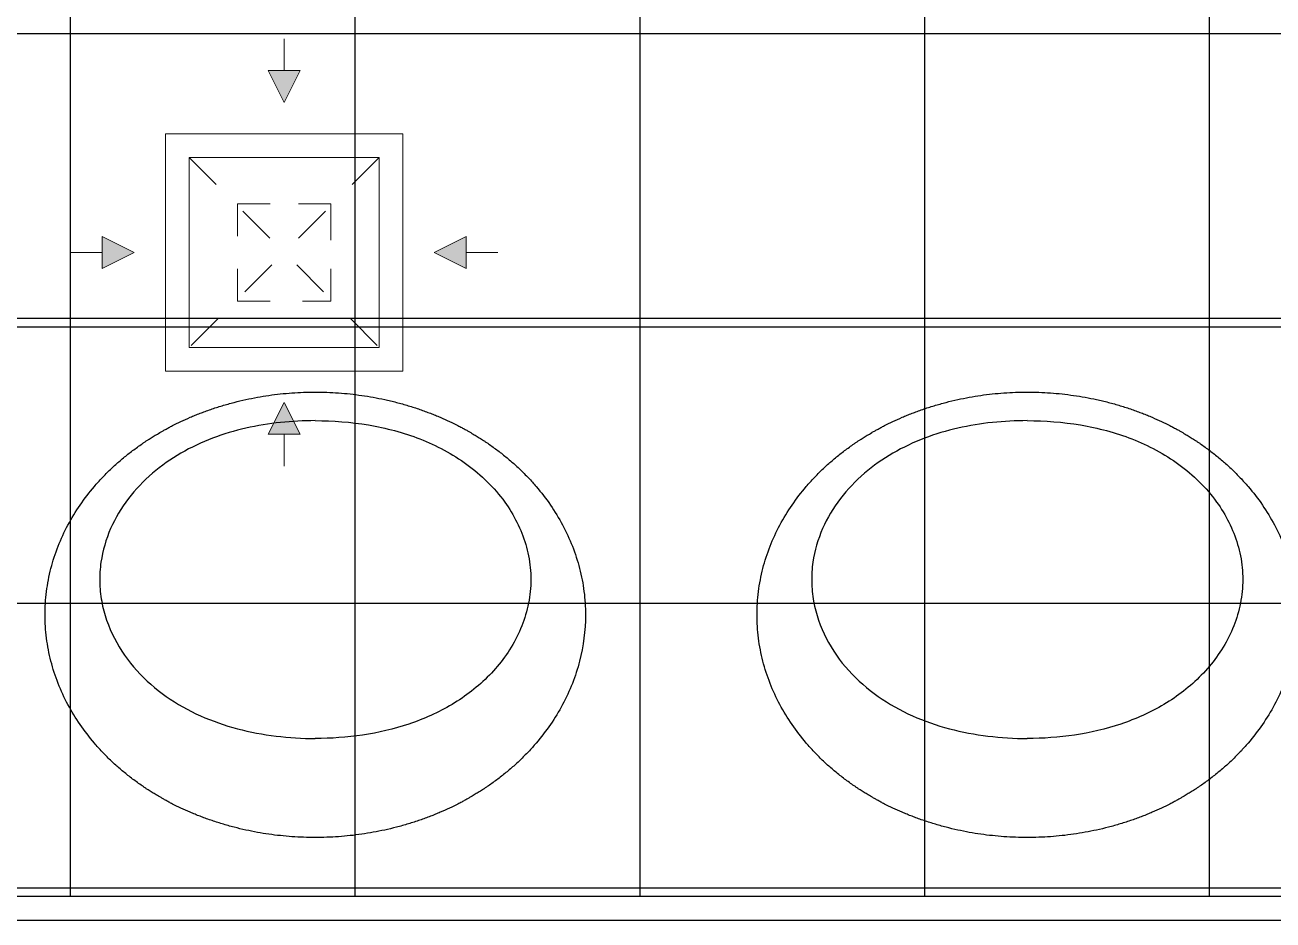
# Model space of a CAD drawing. Header units: millimetres. Extents: x -92759 to 184353, y -15225 to 86714.
# Drawn here: x -39923 to -38608, y 41541 to 42484 of the extents above; entities that cross this region are included whole.
import ezdxf

# ---------------------------------------------------------------- set-up
doc = ezdxf.new("R2010")
doc.units = ezdxf.units.MM
doc.linetypes.add('Aligning Line', pattern=[3.2004, 1.6002, -1.6002])
for name, color, linetype in [('0-1', 9, 'Continuous'), ('A-_DETA----_E-2', 9, 'Continuous'), ('A-_FLORPATT_H-1', 9, 'Continuous'), ('A-_WALL----_E', 8, 'Continuous'), ('A-_WALLPRTN_E', 8, 'Continuous'), ('M-ACMV_FCU', 5, 'Continuous')]:
    doc.layers.add(name, color=color, linetype=linetype)
doc.layers.add('A-_DETA----_E-6', color=7, linetype='Continuous', true_color=0x969696)
doc.layers.add('M-ACMV_EAG', color=7, linetype='Continuous', lineweight=25, true_color=0x999900)

# ---------------------------------------------------------------- blocks, each defined once
blk = doc.blocks.new('A$Cb2bf8f38')
at = {"layer": 'A-_FLORPATT_H-1'}
h = blk.add_hatch(dxfattribs=at)
h.set_pattern_fill('FP_6', color=256, style=0, pattern_type=2)
h.set_pattern_definition([(0, (4525, 13375), (0, 300), []), (90, (4525, 13375), (-300, 2e-14), [])])
h.paths.add_polyline_path([(2425, 9025), (5225, 9025), (5225, 9950), (5375, 9950), (5375, 9025), (7175, 9025), (7174, 12075), (6975, 12075), (6975, 12725), (7175, 12725), (7175, 13075), (4325, 13075), (4325, 11275), (4175, 11275), (4175, 13075), (3002, 13075), (3002, 12039), (2957, 12039), (2957, 13075), (2425, 13075), (2426, 12725), (2925, 12725), (2925, 12075), (2425, 12075), (2425, 9042.7)])
at = {"layer": 'A-_DETA----_E-2'}
for p, q in [((2901, 9625), (5225, 9625)), ((2901, 9625), (5225, 9625)), ((2901, 9625), (5225, 9625)), ((5225, 9025), (2901, 9025)), ((5225, 9025), (2901, 9025)), ((5225, 9025), (2901, 9025))]:
    blk.add_line(p, q, dxfattribs=at)
for points, knots in [([(3031.4, 9321.6), (3031.4, 9329.8), (3032.4, 9346.2), (3037.1, 9370.6), (3044.7, 9394), (3055.1, 9416.4), (3068, 9437.5), (3080.5, 9453.8), (3091.5, 9466), (3100.1, 9474.7), (3109.2, 9483), (3117.1, 9489.6), (3123.6, 9494.6), (3128.7, 9498.3), (3132.9, 9501.3), (3136.2, 9503.6), (3138.7, 9505.2), (3141.1, 9506.8), (3144, 9508.6), (3147.4, 9510.7), (3151.2, 9513), (3154.9, 9515.1), (3158.1, 9516.9), (3161.7, 9518.8), (3167, 9521.6), (3174.4, 9525.3), (3182.6, 9529), (3189.4, 9531.8), (3194.7, 9533.9), (3200.1, 9536), (3207.8, 9538.7), (3217.9, 9542), (3230.5, 9545.5), (3242.9, 9548.5), (3255, 9550.9), (3267.1, 9552.9), (3279.2, 9554.4), (3295.5, 9555.9), (3316, 9556.6), (3340.6, 9555.7), (3360.9, 9553.5), (3377.1, 9550.9), (3387.1, 9548.9), (3395.3, 9547), (3403.7, 9545), (3414.1, 9542), (3424.3, 9538.7), (3432, 9536), (3437.4, 9533.9), (3442.6, 9531.8), (3449.5, 9529), (3457.6, 9525.3), (3465, 9521.6), (3470.3, 9518.9), (3474, 9516.9), (3477.2, 9515.1), (3480.8, 9513), (3484.7, 9510.7), (3488.1, 9508.6), (3491, 9506.8), (3493.3, 9505.2), (3495.8, 9503.6), (3499.2, 9501.3), (3503.4, 9498.3), (3508.4, 9494.6), (3514.9, 9489.6), (3522.8, 9483), (3531.9, 9474.7), (3540.6, 9466), (3551.6, 9453.8), (3564.1, 9437.5), (3576.9, 9416.5), (3587.3, 9394), (3595, 9370.6), (3599.6, 9346.3), (3600.7, 9329.8), (3600.7, 9321.6)], [-1, -1, -1, -1, -0.962963, -0.925926, -0.888889, -0.851852, -0.814815, -0.777778, -0.759259, -0.740741, -0.722222, -0.703704, -0.694444, -0.685185, -0.675926, -0.671296, -0.666667, -0.662037, -0.657407, -0.648148, -0.638889, -0.634259, -0.62963, -0.625, -0.62037, -0.611111, -0.601852, -0.597222, -0.592593, -0.587963, -0.583333, -0.574074, -0.564815, -0.555556, -0.546296, -0.537037, -0.527778, -0.518519, -0.5, -0.481481, -0.462963, -0.453704, -0.444444, -0.439815, -0.435185, -0.425926, -0.416667, -0.412037, -0.407407, -0.402778, -0.398148, -0.388889, -0.37963, -0.375, -0.37037, -0.365741, -0.361111, -0.351852, -0.342593, -0.337963, -0.333333, -0.328704, -0.324074, -0.314815, -0.305556, -0.296296, -0.277778, -0.259259, -0.240741, -0.222222, -0.185185, -0.148148, -0.111111, -0.074074, -0.037037, 0, 0, 0, 0]), ([(3031.4, 9321.6), (3031.4, 9329.8), (3032.4, 9346.2), (3037.1, 9370.6), (3044.7, 9394), (3055.1, 9416.4), (3068, 9437.5), (3080.5, 9453.8), (3091.5, 9466), (3100.1, 9474.7), (3109.2, 9483), (3117.1, 9489.6), (3123.6, 9494.6), (3128.7, 9498.3), (3132.9, 9501.3), (3136.2, 9503.6), (3138.7, 9505.2), (3141.1, 9506.8), (3144, 9508.6), (3147.4, 9510.7), (3151.2, 9513), (3154.9, 9515.1), (3158.1, 9516.9), (3161.7, 9518.8), (3167, 9521.6), (3174.4, 9525.3), (3182.6, 9529), (3189.4, 9531.8), (3194.7, 9533.9), (3200.1, 9536), (3207.8, 9538.7), (3217.9, 9542), (3230.5, 9545.5), (3242.9, 9548.5), (3255, 9550.9), (3267.1, 9552.9), (3279.2, 9554.4), (3295.5, 9555.9), (3316, 9556.6), (3340.6, 9555.7), (3360.9, 9553.5), (3377.1, 9550.9), (3387.1, 9548.9), (3395.3, 9547), (3403.7, 9545), (3414.1, 9542), (3424.3, 9538.7), (3432, 9536), (3437.4, 9533.9), (3442.6, 9531.8), (3449.5, 9529), (3457.6, 9525.3), (3465, 9521.6), (3470.3, 9518.9), (3474, 9516.9), (3477.2, 9515.1), (3480.8, 9513), (3484.7, 9510.7), (3488.1, 9508.6), (3491, 9506.8), (3493.3, 9505.2), (3495.8, 9503.6), (3499.2, 9501.3), (3503.4, 9498.3), (3508.4, 9494.6), (3514.9, 9489.6), (3522.8, 9483), (3531.9, 9474.7), (3540.6, 9466), (3551.6, 9453.8), (3564.1, 9437.5), (3576.9, 9416.5), (3587.3, 9394), (3595, 9370.6), (3599.6, 9346.3), (3600.7, 9329.8), (3600.7, 9321.6)], [-1, -1, -1, -1, -0.962963, -0.925926, -0.888889, -0.851852, -0.814815, -0.777778, -0.759259, -0.740741, -0.722222, -0.703704, -0.694444, -0.685185, -0.675926, -0.671296, -0.666667, -0.662037, -0.657407, -0.648148, -0.638889, -0.634259, -0.62963, -0.625, -0.62037, -0.611111, -0.601852, -0.597222, -0.592593, -0.587963, -0.583333, -0.574074, -0.564815, -0.555556, -0.546296, -0.537037, -0.527778, -0.518519, -0.5, -0.481481, -0.462963, -0.453704, -0.444444, -0.439815, -0.435185, -0.425926, -0.416667, -0.412037, -0.407407, -0.402778, -0.398148, -0.388889, -0.37963, -0.375, -0.37037, -0.365741, -0.361111, -0.351852, -0.342593, -0.337963, -0.333333, -0.328704, -0.324074, -0.314815, -0.305556, -0.296296, -0.277778, -0.259259, -0.240741, -0.222222, -0.185185, -0.148148, -0.111111, -0.074074, -0.037037, 0, 0, 0, 0]), ([(3031.4, 9321.6), (3031.4, 9329.8), (3032.4, 9346.2), (3037.1, 9370.6), (3044.7, 9394), (3055.1, 9416.4), (3068, 9437.5), (3080.5, 9453.8), (3091.5, 9466), (3100.1, 9474.7), (3109.2, 9483), (3117.1, 9489.6), (3123.6, 9494.6), (3128.7, 9498.3), (3132.9, 9501.3), (3136.2, 9503.6), (3138.7, 9505.2), (3141.1, 9506.8), (3144, 9508.6), (3147.4, 9510.7), (3151.2, 9513), (3154.9, 9515.1), (3158.1, 9516.9), (3161.7, 9518.8), (3167, 9521.6), (3174.4, 9525.3), (3182.6, 9529), (3189.4, 9531.8), (3194.7, 9533.9), (3200.1, 9536), (3207.8, 9538.7), (3217.9, 9542), (3230.5, 9545.5), (3242.9, 9548.5), (3255, 9550.9), (3267.1, 9552.9), (3279.2, 9554.4), (3295.5, 9555.9), (3316, 9556.6), (3340.6, 9555.7), (3360.9, 9553.5), (3377.1, 9550.9), (3387.1, 9548.9), (3395.3, 9547), (3403.7, 9545), (3414.1, 9542), (3424.3, 9538.7), (3432, 9536), (3437.4, 9533.9), (3442.6, 9531.8), (3449.5, 9529), (3457.6, 9525.3), (3465, 9521.6), (3470.3, 9518.9), (3474, 9516.9), (3477.2, 9515.1), (3480.8, 9513), (3484.7, 9510.7), (3488.1, 9508.6), (3491, 9506.8), (3493.3, 9505.2), (3495.8, 9503.6), (3499.2, 9501.3), (3503.4, 9498.3), (3508.4, 9494.6), (3514.9, 9489.6), (3522.8, 9483), (3531.9, 9474.7), (3540.6, 9466), (3551.6, 9453.8), (3564.1, 9437.5), (3576.9, 9416.5), (3587.3, 9394), (3595, 9370.6), (3599.6, 9346.3), (3600.7, 9329.8), (3600.7, 9321.6)], [-1, -1, -1, -1, -0.962963, -0.925926, -0.888889, -0.851852, -0.814815, -0.777778, -0.759259, -0.740741, -0.722222, -0.703704, -0.694444, -0.685185, -0.675926, -0.671296, -0.666667, -0.662037, -0.657407, -0.648148, -0.638889, -0.634259, -0.62963, -0.625, -0.62037, -0.611111, -0.601852, -0.597222, -0.592593, -0.587963, -0.583333, -0.574074, -0.564815, -0.555556, -0.546296, -0.537037, -0.527778, -0.518519, -0.5, -0.481481, -0.462963, -0.453704, -0.444444, -0.439815, -0.435185, -0.425926, -0.416667, -0.412037, -0.407407, -0.402778, -0.398148, -0.388889, -0.37963, -0.375, -0.37037, -0.365741, -0.361111, -0.351852, -0.342593, -0.337963, -0.333333, -0.328704, -0.324074, -0.314815, -0.305556, -0.296296, -0.277778, -0.259259, -0.240741, -0.222222, -0.185185, -0.148148, -0.111111, -0.074074, -0.037037, 0, 0, 0, 0]), ([(3781.4, 9321.6), (3781.4, 9329.8), (3782.4, 9346.2), (3787.1, 9370.6), (3794.7, 9394), (3805.1, 9416.4), (3818, 9437.5), (3830.5, 9453.8), (3841.5, 9466), (3850.1, 9474.7), (3859.2, 9483), (3867.1, 9489.6), (3873.6, 9494.6), (3878.7, 9498.3), (3882.9, 9501.3), (3886.2, 9503.6), (3888.7, 9505.2), (3891.1, 9506.8), (3894, 9508.6), (3897.4, 9510.7), (3901.2, 9513), (3904.9, 9515.1), (3908.1, 9516.9), (3911.7, 9518.8), (3917, 9521.6), (3924.4, 9525.3), (3932.6, 9529), (3939.4, 9531.8), (3944.7, 9533.9), (3950.1, 9536), (3957.8, 9538.7), (3967.9, 9542), (3980.5, 9545.5), (3992.9, 9548.5), (4005, 9550.9), (4017.1, 9552.9), (4029.2, 9554.4), (4045.5, 9555.9), (4066, 9556.6), (4090.6, 9555.7), (4110.9, 9553.5), (4127.1, 9550.9), (4137.1, 9548.9), (4145.3, 9547), (4153.7, 9545), (4164.1, 9542), (4174.3, 9538.7), (4182, 9536), (4187.4, 9533.9), (4192.6, 9531.8), (4199.5, 9529), (4207.6, 9525.3), (4215, 9521.6), (4220.3, 9518.9), (4224, 9516.9), (4227.2, 9515.1), (4230.8, 9513), (4234.7, 9510.7), (4238.1, 9508.6), (4241, 9506.8), (4243.3, 9505.2), (4245.8, 9503.6), (4249.2, 9501.3), (4253.4, 9498.3), (4258.4, 9494.6), (4264.9, 9489.6), (4272.8, 9483), (4281.9, 9474.7), (4290.6, 9466), (4301.6, 9453.8), (4314.1, 9437.5), (4326.9, 9416.5), (4337.3, 9394), (4345, 9370.6), (4349.6, 9346.3), (4350.7, 9329.8), (4350.7, 9321.6)], [-1, -1, -1, -1, -0.962963, -0.925926, -0.888889, -0.851852, -0.814815, -0.777778, -0.759259, -0.740741, -0.722222, -0.703704, -0.694444, -0.685185, -0.675926, -0.671296, -0.666667, -0.662037, -0.657407, -0.648148, -0.638889, -0.634259, -0.62963, -0.625, -0.62037, -0.611111, -0.601852, -0.597222, -0.592593, -0.587963, -0.583333, -0.574074, -0.564815, -0.555556, -0.546296, -0.537037, -0.527778, -0.518519, -0.5, -0.481481, -0.462963, -0.453704, -0.444444, -0.439815, -0.435185, -0.425926, -0.416667, -0.412037, -0.407407, -0.402778, -0.398148, -0.388889, -0.37963, -0.375, -0.37037, -0.365741, -0.361111, -0.351852, -0.342593, -0.337963, -0.333333, -0.328704, -0.324074, -0.314815, -0.305556, -0.296296, -0.277778, -0.259259, -0.240741, -0.222222, -0.185185, -0.148148, -0.111111, -0.074074, -0.037037, 0, 0, 0, 0]), ([(3781.4, 9321.6), (3781.4, 9329.8), (3782.4, 9346.2), (3787.1, 9370.6), (3794.7, 9394), (3805.1, 9416.4), (3818, 9437.5), (3830.5, 9453.8), (3841.5, 9466), (3850.1, 9474.7), (3859.2, 9483), (3867.1, 9489.6), (3873.6, 9494.6), (3878.7, 9498.3), (3882.9, 9501.3), (3886.2, 9503.6), (3888.7, 9505.2), (3891.1, 9506.8), (3894, 9508.6), (3897.4, 9510.7), (3901.2, 9513), (3904.9, 9515.1), (3908.1, 9516.9), (3911.7, 9518.8), (3917, 9521.6), (3924.4, 9525.3), (3932.6, 9529), (3939.4, 9531.8), (3944.7, 9533.9), (3950.1, 9536), (3957.8, 9538.7), (3967.9, 9542), (3980.5, 9545.5), (3992.9, 9548.5), (4005, 9550.9), (4017.1, 9552.9), (4029.2, 9554.4), (4045.5, 9555.9), (4066, 9556.6), (4090.6, 9555.7), (4110.9, 9553.5), (4127.1, 9550.9), (4137.1, 9548.9), (4145.3, 9547), (4153.7, 9545), (4164.1, 9542), (4174.3, 9538.7), (4182, 9536), (4187.4, 9533.9), (4192.6, 9531.8), (4199.5, 9529), (4207.6, 9525.3), (4215, 9521.6), (4220.3, 9518.9), (4224, 9516.9), (4227.2, 9515.1), (4230.8, 9513), (4234.7, 9510.7), (4238.1, 9508.6), (4241, 9506.8), (4243.3, 9505.2), (4245.8, 9503.6), (4249.2, 9501.3), (4253.4, 9498.3), (4258.4, 9494.6), (4264.9, 9489.6), (4272.8, 9483), (4281.9, 9474.7), (4290.6, 9466), (4301.6, 9453.8), (4314.1, 9437.5), (4326.9, 9416.5), (4337.3, 9394), (4345, 9370.6), (4349.6, 9346.3), (4350.7, 9329.8), (4350.7, 9321.6)], [-1, -1, -1, -1, -0.962963, -0.925926, -0.888889, -0.851852, -0.814815, -0.777778, -0.759259, -0.740741, -0.722222, -0.703704, -0.694444, -0.685185, -0.675926, -0.671296, -0.666667, -0.662037, -0.657407, -0.648148, -0.638889, -0.634259, -0.62963, -0.625, -0.62037, -0.611111, -0.601852, -0.597222, -0.592593, -0.587963, -0.583333, -0.574074, -0.564815, -0.555556, -0.546296, -0.537037, -0.527778, -0.518519, -0.5, -0.481481, -0.462963, -0.453704, -0.444444, -0.439815, -0.435185, -0.425926, -0.416667, -0.412037, -0.407407, -0.402778, -0.398148, -0.388889, -0.37963, -0.375, -0.37037, -0.365741, -0.361111, -0.351852, -0.342593, -0.337963, -0.333333, -0.328704, -0.324074, -0.314815, -0.305556, -0.296296, -0.277778, -0.259259, -0.240741, -0.222222, -0.185185, -0.148148, -0.111111, -0.074074, -0.037037, 0, 0, 0, 0]), ([(3781.4, 9321.6), (3781.4, 9329.8), (3782.4, 9346.2), (3787.1, 9370.6), (3794.7, 9394), (3805.1, 9416.4), (3818, 9437.5), (3830.5, 9453.8), (3841.5, 9466), (3850.1, 9474.7), (3859.2, 9483), (3867.1, 9489.6), (3873.6, 9494.6), (3878.7, 9498.3), (3882.9, 9501.3), (3886.2, 9503.6), (3888.7, 9505.2), (3891.1, 9506.8), (3894, 9508.6), (3897.4, 9510.7), (3901.2, 9513), (3904.9, 9515.1), (3908.1, 9516.9), (3911.7, 9518.8), (3917, 9521.6), (3924.4, 9525.3), (3932.6, 9529), (3939.4, 9531.8), (3944.7, 9533.9), (3950.1, 9536), (3957.8, 9538.7), (3967.9, 9542), (3980.5, 9545.5), (3992.9, 9548.5), (4005, 9550.9), (4017.1, 9552.9), (4029.2, 9554.4), (4045.5, 9555.9), (4066, 9556.6), (4090.6, 9555.7), (4110.9, 9553.5), (4127.1, 9550.9), (4137.1, 9548.9), (4145.3, 9547), (4153.7, 9545), (4164.1, 9542), (4174.3, 9538.7), (4182, 9536), (4187.4, 9533.9), (4192.6, 9531.8), (4199.5, 9529), (4207.6, 9525.3), (4215, 9521.6), (4220.3, 9518.9), (4224, 9516.9), (4227.2, 9515.1), (4230.8, 9513), (4234.7, 9510.7), (4238.1, 9508.6), (4241, 9506.8), (4243.3, 9505.2), (4245.8, 9503.6), (4249.2, 9501.3), (4253.4, 9498.3), (4258.4, 9494.6), (4264.9, 9489.6), (4272.8, 9483), (4281.9, 9474.7), (4290.6, 9466), (4301.6, 9453.8), (4314.1, 9437.5), (4326.9, 9416.5), (4337.3, 9394), (4345, 9370.6), (4349.6, 9346.3), (4350.7, 9329.8), (4350.7, 9321.6)], [-1, -1, -1, -1, -0.962963, -0.925926, -0.888889, -0.851852, -0.814815, -0.777778, -0.759259, -0.740741, -0.722222, -0.703704, -0.694444, -0.685185, -0.675926, -0.671296, -0.666667, -0.662037, -0.657407, -0.648148, -0.638889, -0.634259, -0.62963, -0.625, -0.62037, -0.611111, -0.601852, -0.597222, -0.592593, -0.587963, -0.583333, -0.574074, -0.564815, -0.555556, -0.546296, -0.537037, -0.527778, -0.518519, -0.5, -0.481481, -0.462963, -0.453704, -0.444444, -0.439815, -0.435185, -0.425926, -0.416667, -0.412037, -0.407407, -0.402778, -0.398148, -0.388889, -0.37963, -0.375, -0.37037, -0.365741, -0.361111, -0.351852, -0.342593, -0.337963, -0.333333, -0.328704, -0.324074, -0.314815, -0.305556, -0.296296, -0.277778, -0.259259, -0.240741, -0.222222, -0.185185, -0.148148, -0.111111, -0.074074, -0.037037, 0, 0, 0, 0]), ([(3316, 9526.2), (3303.8, 9526.2), (3279.2, 9524.9), (3242.8, 9519), (3207.4, 9508.5), (3174, 9492.8), (3143.7, 9471.6), (3118.1, 9444.9), (3099, 9413.1), (3090.1, 9382.6), (3088.4, 9356.5), (3091.2, 9328.9), (3102.7, 9296), (3126.7, 9261.8), (3158.2, 9234.4), (3194.5, 9214.2), (3233.8, 9200.6), (3274.6, 9193), (3302.2, 9191.3), (3316, 9191.3)], [0, 0, 0, 0, 0.058824, 0.117647, 0.176471, 0.235294, 0.294118, 0.352941, 0.411765, 0.470588, 0.503676, 0.536765, 0.602941, 0.669118, 0.735294, 0.801471, 0.867647, 0.933824, 1, 1, 1, 1]), ([(3316, 9526.2), (3303.8, 9526.2), (3279.2, 9524.9), (3242.8, 9519), (3207.4, 9508.5), (3174, 9492.8), (3143.7, 9471.6), (3118.1, 9444.9), (3099, 9413.1), (3090.1, 9382.6), (3088.4, 9356.5), (3091.2, 9328.9), (3102.7, 9296), (3126.7, 9261.8), (3158.2, 9234.4), (3194.5, 9214.2), (3233.8, 9200.6), (3274.6, 9193), (3302.2, 9191.3), (3316, 9191.3)], [0, 0, 0, 0, 0.058824, 0.117647, 0.176471, 0.235294, 0.294118, 0.352941, 0.411765, 0.470588, 0.503676, 0.536765, 0.602941, 0.669118, 0.735294, 0.801471, 0.867647, 0.933824, 1, 1, 1, 1]), ([(3316, 9526.2), (3303.8, 9526.2), (3279.2, 9524.9), (3242.8, 9519), (3207.4, 9508.5), (3174, 9492.8), (3143.7, 9471.6), (3118.1, 9444.9), (3099, 9413.1), (3090.1, 9382.6), (3088.4, 9356.5), (3091.2, 9328.9), (3102.7, 9296), (3126.7, 9261.8), (3158.2, 9234.4), (3194.5, 9214.2), (3233.8, 9200.6), (3274.6, 9193), (3302.2, 9191.3), (3316, 9191.3)], [0, 0, 0, 0, 0.058824, 0.117647, 0.176471, 0.235294, 0.294118, 0.352941, 0.411765, 0.470588, 0.503676, 0.536765, 0.602941, 0.669118, 0.735294, 0.801471, 0.867647, 0.933824, 1, 1, 1, 1]), ([(3316, 9526.2), (3334.8, 9526.2), (3372.4, 9523.3), (3427.1, 9508.9), (3477.3, 9482.3), (3516.7, 9443.9), (3536.8, 9404.3), (3543.3, 9371.4), (3543.3, 9346.2), (3538.4, 9321.5), (3526, 9290.4), (3501.1, 9256.3), (3461.1, 9225.5), (3415.1, 9205), (3366.1, 9193.7), (3332.7, 9191.3), (3316, 9191.3)], [-1, -1, -1, -1, -0.91, -0.82, -0.73, -0.64, -0.56, -0.52, -0.48, -0.44, -0.4, -0.32, -0.24, -0.16, -0.08, 0, 0, 0, 0]), ([(3316, 9526.2), (3334.8, 9526.2), (3372.4, 9523.3), (3427.1, 9508.9), (3477.3, 9482.3), (3516.7, 9443.9), (3536.8, 9404.3), (3543.3, 9371.4), (3543.3, 9346.2), (3538.4, 9321.5), (3526, 9290.4), (3501.1, 9256.3), (3461.1, 9225.5), (3415.1, 9205), (3366.1, 9193.7), (3332.7, 9191.3), (3316, 9191.3)], [-1, -1, -1, -1, -0.91, -0.82, -0.73, -0.64, -0.56, -0.52, -0.48, -0.44, -0.4, -0.32, -0.24, -0.16, -0.08, 0, 0, 0, 0]), ([(3316, 9526.2), (3334.8, 9526.2), (3372.4, 9523.3), (3427.1, 9508.9), (3477.3, 9482.3), (3516.7, 9443.9), (3536.8, 9404.3), (3543.3, 9371.4), (3543.3, 9346.2), (3538.4, 9321.5), (3526, 9290.4), (3501.1, 9256.3), (3461.1, 9225.5), (3415.1, 9205), (3366.1, 9193.7), (3332.7, 9191.3), (3316, 9191.3)], [-1, -1, -1, -1, -0.91, -0.82, -0.73, -0.64, -0.56, -0.52, -0.48, -0.44, -0.4, -0.32, -0.24, -0.16, -0.08, 0, 0, 0, 0]), ([(4066, 9526.2), (4053.8, 9526.2), (4029.2, 9524.9), (3992.8, 9519), (3957.4, 9508.5), (3924, 9492.8), (3893.7, 9471.6), (3868.1, 9444.9), (3849, 9413.1), (3840.1, 9382.6), (3838.4, 9356.5), (3841.2, 9328.9), (3852.7, 9296), (3876.7, 9261.8), (3908.2, 9234.4), (3944.5, 9214.2), (3983.8, 9200.6), (4024.6, 9193), (4052.2, 9191.3), (4066, 9191.3)], [0, 0, 0, 0, 0.058824, 0.117647, 0.176471, 0.235294, 0.294118, 0.352941, 0.411765, 0.470588, 0.503676, 0.536765, 0.602941, 0.669118, 0.735294, 0.801471, 0.867647, 0.933824, 1, 1, 1, 1]), ([(4066, 9526.2), (4053.8, 9526.2), (4029.2, 9524.9), (3992.8, 9519), (3957.4, 9508.5), (3924, 9492.8), (3893.7, 9471.6), (3868.1, 9444.9), (3849, 9413.1), (3840.1, 9382.6), (3838.4, 9356.5), (3841.2, 9328.9), (3852.7, 9296), (3876.7, 9261.8), (3908.2, 9234.4), (3944.5, 9214.2), (3983.8, 9200.6), (4024.6, 9193), (4052.2, 9191.3), (4066, 9191.3)], [0, 0, 0, 0, 0.058824, 0.117647, 0.176471, 0.235294, 0.294118, 0.352941, 0.411765, 0.470588, 0.503676, 0.536765, 0.602941, 0.669118, 0.735294, 0.801471, 0.867647, 0.933824, 1, 1, 1, 1]), ([(4066, 9526.2), (4053.8, 9526.2), (4029.2, 9524.9), (3992.8, 9519), (3957.4, 9508.5), (3924, 9492.8), (3893.7, 9471.6), (3868.1, 9444.9), (3849, 9413.1), (3840.1, 9382.6), (3838.4, 9356.5), (3841.2, 9328.9), (3852.7, 9296), (3876.7, 9261.8), (3908.2, 9234.4), (3944.5, 9214.2), (3983.8, 9200.6), (4024.6, 9193), (4052.2, 9191.3), (4066, 9191.3)], [0, 0, 0, 0, 0.058824, 0.117647, 0.176471, 0.235294, 0.294118, 0.352941, 0.411765, 0.470588, 0.503676, 0.536765, 0.602941, 0.669118, 0.735294, 0.801471, 0.867647, 0.933824, 1, 1, 1, 1]), ([(4066, 9526.2), (4084.8, 9526.2), (4122.4, 9523.3), (4177.1, 9508.9), (4227.3, 9482.3), (4266.7, 9443.9), (4286.8, 9404.3), (4293.3, 9371.4), (4293.3, 9346.2), (4288.4, 9321.5), (4276, 9290.4), (4251.1, 9256.3), (4211.1, 9225.5), (4165.1, 9205), (4116.1, 9193.7), (4082.7, 9191.3), (4066, 9191.3)], [-1, -1, -1, -1, -0.91, -0.82, -0.73, -0.64, -0.56, -0.52, -0.48, -0.44, -0.4, -0.32, -0.24, -0.16, -0.08, 0, 0, 0, 0]), ([(4066, 9526.2), (4084.8, 9526.2), (4122.4, 9523.3), (4177.1, 9508.9), (4227.3, 9482.3), (4266.7, 9443.9), (4286.8, 9404.3), (4293.3, 9371.4), (4293.3, 9346.2), (4288.4, 9321.5), (4276, 9290.4), (4251.1, 9256.3), (4211.1, 9225.5), (4165.1, 9205), (4116.1, 9193.7), (4082.7, 9191.3), (4066, 9191.3)], [-1, -1, -1, -1, -0.91, -0.82, -0.73, -0.64, -0.56, -0.52, -0.48, -0.44, -0.4, -0.32, -0.24, -0.16, -0.08, 0, 0, 0, 0]), ([(4066, 9526.2), (4084.8, 9526.2), (4122.4, 9523.3), (4177.1, 9508.9), (4227.3, 9482.3), (4266.7, 9443.9), (4286.8, 9404.3), (4293.3, 9371.4), (4293.3, 9346.2), (4288.4, 9321.5), (4276, 9290.4), (4251.1, 9256.3), (4211.1, 9225.5), (4165.1, 9205), (4116.1, 9193.7), (4082.7, 9191.3), (4066, 9191.3)], [-1, -1, -1, -1, -0.91, -0.82, -0.73, -0.64, -0.56, -0.52, -0.48, -0.44, -0.4, -0.32, -0.24, -0.16, -0.08, 0, 0, 0, 0]), ([(3600.7, 9321.6), (3600.7, 9305.2), (3597.5, 9280.5), (3587.3, 9249.2), (3577, 9226.8), (3564.1, 9205.8), (3551.6, 9189.5), (3540.6, 9177.3), (3531.9, 9168.5), (3522.8, 9160.2), (3514.9, 9153.7), (3508.4, 9148.6), (3503.4, 9144.9), (3499.2, 9142), (3495.8, 9139.7), (3493.3, 9138), (3491, 9136.5), (3488.1, 9134.7), (3484.7, 9132.6), (3480.9, 9130.3), (3477.2, 9128.2), (3474, 9126.4), (3470.3, 9124.4), (3465, 9121.6), (3457.6, 9118), (3449.5, 9114.3), (3442.6, 9111.4), (3437.4, 9109.3), (3432, 9107.3), (3424.3, 9104.6), (3414.2, 9101.3), (3401.5, 9097.7), (3389.1, 9094.8), (3377.1, 9092.4), (3360.9, 9089.7), (3340.6, 9087.6), (3316, 9086.7), (3291.4, 9087.6), (3271.2, 9089.7), (3255, 9092.3), (3242.9, 9094.8), (3230.5, 9097.7), (3217.9, 9101.3), (3207.8, 9104.6), (3200.1, 9107.3), (3194.7, 9109.3), (3189.4, 9111.4), (3182.6, 9114.3), (3174.4, 9118), (3167, 9121.6), (3161.7, 9124.4), (3158.1, 9126.4), (3154.9, 9128.2), (3151.2, 9130.3), (3147.4, 9132.6), (3144, 9134.7), (3141.1, 9136.5), (3138.7, 9138), (3136.2, 9139.7), (3132.9, 9142), (3128.7, 9144.9), (3123.6, 9148.6), (3117.1, 9153.7), (3109.2, 9160.2), (3100.1, 9168.5), (3091.5, 9177.3), (3080.5, 9189.5), (3068, 9205.8), (3055.1, 9226.8), (3044.7, 9249.2), (3037.1, 9272.7), (3032.4, 9297), (3031.4, 9313.4), (3031.4, 9321.6)], [-1, -1, -1, -1, -0.925926, -0.888889, -0.851852, -0.814815, -0.777778, -0.759259, -0.740741, -0.722222, -0.703704, -0.694444, -0.685185, -0.675926, -0.671296, -0.666667, -0.662037, -0.657407, -0.648148, -0.638889, -0.634259, -0.62963, -0.625, -0.62037, -0.611111, -0.601852, -0.597222, -0.592593, -0.587963, -0.583333, -0.574074, -0.564815, -0.555556, -0.546296, -0.537037, -0.518519, -0.5, -0.481481, -0.462963, -0.453704, -0.444444, -0.435185, -0.425926, -0.416667, -0.412037, -0.407407, -0.402778, -0.398148, -0.388889, -0.37963, -0.375, -0.37037, -0.365741, -0.361111, -0.351852, -0.342593, -0.337963, -0.333333, -0.328704, -0.324074, -0.314815, -0.305556, -0.296296, -0.277778, -0.259259, -0.240741, -0.222222, -0.185185, -0.148148, -0.111111, -0.074074, -0.037037, 0, 0, 0, 0]), ([(3600.7, 9321.6), (3600.7, 9305.2), (3597.5, 9280.5), (3587.3, 9249.2), (3577, 9226.8), (3564.1, 9205.8), (3551.6, 9189.5), (3540.6, 9177.3), (3531.9, 9168.5), (3522.8, 9160.2), (3514.9, 9153.7), (3508.4, 9148.6), (3503.4, 9144.9), (3499.2, 9142), (3495.8, 9139.7), (3493.3, 9138), (3491, 9136.5), (3488.1, 9134.7), (3484.7, 9132.6), (3480.9, 9130.3), (3477.2, 9128.2), (3474, 9126.4), (3470.3, 9124.4), (3465, 9121.6), (3457.6, 9118), (3449.5, 9114.3), (3442.6, 9111.4), (3437.4, 9109.3), (3432, 9107.3), (3424.3, 9104.6), (3414.2, 9101.3), (3401.5, 9097.7), (3389.1, 9094.8), (3377.1, 9092.4), (3360.9, 9089.7), (3340.6, 9087.6), (3316, 9086.7), (3291.4, 9087.6), (3271.2, 9089.7), (3255, 9092.3), (3242.9, 9094.8), (3230.5, 9097.7), (3217.9, 9101.3), (3207.8, 9104.6), (3200.1, 9107.3), (3194.7, 9109.3), (3189.4, 9111.4), (3182.6, 9114.3), (3174.4, 9118), (3167, 9121.6), (3161.7, 9124.4), (3158.1, 9126.4), (3154.9, 9128.2), (3151.2, 9130.3), (3147.4, 9132.6), (3144, 9134.7), (3141.1, 9136.5), (3138.7, 9138), (3136.2, 9139.7), (3132.9, 9142), (3128.7, 9144.9), (3123.6, 9148.6), (3117.1, 9153.7), (3109.2, 9160.2), (3100.1, 9168.5), (3091.5, 9177.3), (3080.5, 9189.5), (3068, 9205.8), (3055.1, 9226.8), (3044.7, 9249.2), (3037.1, 9272.7), (3032.4, 9297), (3031.4, 9313.4), (3031.4, 9321.6)], [-1, -1, -1, -1, -0.925926, -0.888889, -0.851852, -0.814815, -0.777778, -0.759259, -0.740741, -0.722222, -0.703704, -0.694444, -0.685185, -0.675926, -0.671296, -0.666667, -0.662037, -0.657407, -0.648148, -0.638889, -0.634259, -0.62963, -0.625, -0.62037, -0.611111, -0.601852, -0.597222, -0.592593, -0.587963, -0.583333, -0.574074, -0.564815, -0.555556, -0.546296, -0.537037, -0.518519, -0.5, -0.481481, -0.462963, -0.453704, -0.444444, -0.435185, -0.425926, -0.416667, -0.412037, -0.407407, -0.402778, -0.398148, -0.388889, -0.37963, -0.375, -0.37037, -0.365741, -0.361111, -0.351852, -0.342593, -0.337963, -0.333333, -0.328704, -0.324074, -0.314815, -0.305556, -0.296296, -0.277778, -0.259259, -0.240741, -0.222222, -0.185185, -0.148148, -0.111111, -0.074074, -0.037037, 0, 0, 0, 0]), ([(3600.7, 9321.6), (3600.7, 9305.2), (3597.5, 9280.5), (3587.3, 9249.2), (3577, 9226.8), (3564.1, 9205.8), (3551.6, 9189.5), (3540.6, 9177.3), (3531.9, 9168.5), (3522.8, 9160.2), (3514.9, 9153.7), (3508.4, 9148.6), (3503.4, 9144.9), (3499.2, 9142), (3495.8, 9139.7), (3493.3, 9138), (3491, 9136.5), (3488.1, 9134.7), (3484.7, 9132.6), (3480.9, 9130.3), (3477.2, 9128.2), (3474, 9126.4), (3470.3, 9124.4), (3465, 9121.6), (3457.6, 9118), (3449.5, 9114.3), (3442.6, 9111.4), (3437.4, 9109.3), (3432, 9107.3), (3424.3, 9104.6), (3414.2, 9101.3), (3401.5, 9097.7), (3389.1, 9094.8), (3377.1, 9092.4), (3360.9, 9089.7), (3340.6, 9087.6), (3316, 9086.7), (3291.4, 9087.6), (3271.2, 9089.7), (3255, 9092.3), (3242.9, 9094.8), (3230.5, 9097.7), (3217.9, 9101.3), (3207.8, 9104.6), (3200.1, 9107.3), (3194.7, 9109.3), (3189.4, 9111.4), (3182.6, 9114.3), (3174.4, 9118), (3167, 9121.6), (3161.7, 9124.4), (3158.1, 9126.4), (3154.9, 9128.2), (3151.2, 9130.3), (3147.4, 9132.6), (3144, 9134.7), (3141.1, 9136.5), (3138.7, 9138), (3136.2, 9139.7), (3132.9, 9142), (3128.7, 9144.9), (3123.6, 9148.6), (3117.1, 9153.7), (3109.2, 9160.2), (3100.1, 9168.5), (3091.5, 9177.3), (3080.5, 9189.5), (3068, 9205.8), (3055.1, 9226.8), (3044.7, 9249.2), (3037.1, 9272.7), (3032.4, 9297), (3031.4, 9313.4), (3031.4, 9321.6)], [-1, -1, -1, -1, -0.925926, -0.888889, -0.851852, -0.814815, -0.777778, -0.759259, -0.740741, -0.722222, -0.703704, -0.694444, -0.685185, -0.675926, -0.671296, -0.666667, -0.662037, -0.657407, -0.648148, -0.638889, -0.634259, -0.62963, -0.625, -0.62037, -0.611111, -0.601852, -0.597222, -0.592593, -0.587963, -0.583333, -0.574074, -0.564815, -0.555556, -0.546296, -0.537037, -0.518519, -0.5, -0.481481, -0.462963, -0.453704, -0.444444, -0.435185, -0.425926, -0.416667, -0.412037, -0.407407, -0.402778, -0.398148, -0.388889, -0.37963, -0.375, -0.37037, -0.365741, -0.361111, -0.351852, -0.342593, -0.337963, -0.333333, -0.328704, -0.324074, -0.314815, -0.305556, -0.296296, -0.277778, -0.259259, -0.240741, -0.222222, -0.185185, -0.148148, -0.111111, -0.074074, -0.037037, 0, 0, 0, 0]), ([(4350.7, 9321.6), (4350.7, 9305.2), (4347.5, 9280.5), (4337.3, 9249.2), (4327, 9226.8), (4314.1, 9205.8), (4301.6, 9189.5), (4290.6, 9177.3), (4281.9, 9168.5), (4272.8, 9160.2), (4264.9, 9153.7), (4258.4, 9148.6), (4253.4, 9144.9), (4249.2, 9142), (4245.8, 9139.7), (4243.3, 9138), (4241, 9136.5), (4238.1, 9134.7), (4234.7, 9132.6), (4230.9, 9130.3), (4227.2, 9128.2), (4224, 9126.4), (4220.3, 9124.4), (4215, 9121.6), (4207.6, 9118), (4199.5, 9114.3), (4192.6, 9111.4), (4187.4, 9109.3), (4182, 9107.3), (4174.3, 9104.6), (4164.2, 9101.3), (4151.5, 9097.7), (4139.1, 9094.8), (4127.1, 9092.4), (4110.9, 9089.7), (4090.6, 9087.6), (4066, 9086.7), (4041.4, 9087.6), (4021.2, 9089.7), (4005, 9092.3), (3992.9, 9094.8), (3980.5, 9097.7), (3967.9, 9101.3), (3957.8, 9104.6), (3950.1, 9107.3), (3944.7, 9109.3), (3939.4, 9111.4), (3932.6, 9114.3), (3924.4, 9118), (3917, 9121.6), (3911.7, 9124.4), (3908.1, 9126.4), (3904.9, 9128.2), (3901.2, 9130.3), (3897.4, 9132.6), (3894, 9134.7), (3891.1, 9136.5), (3888.7, 9138), (3886.2, 9139.7), (3882.9, 9142), (3878.7, 9144.9), (3873.6, 9148.6), (3867.1, 9153.7), (3859.2, 9160.2), (3850.1, 9168.5), (3841.5, 9177.3), (3830.5, 9189.5), (3818, 9205.8), (3805.1, 9226.8), (3794.7, 9249.2), (3787.1, 9272.7), (3782.4, 9297), (3781.4, 9313.4), (3781.4, 9321.6)], [-1, -1, -1, -1, -0.925926, -0.888889, -0.851852, -0.814815, -0.777778, -0.759259, -0.740741, -0.722222, -0.703704, -0.694444, -0.685185, -0.675926, -0.671296, -0.666667, -0.662037, -0.657407, -0.648148, -0.638889, -0.634259, -0.62963, -0.625, -0.62037, -0.611111, -0.601852, -0.597222, -0.592593, -0.587963, -0.583333, -0.574074, -0.564815, -0.555556, -0.546296, -0.537037, -0.518519, -0.5, -0.481481, -0.462963, -0.453704, -0.444444, -0.435185, -0.425926, -0.416667, -0.412037, -0.407407, -0.402778, -0.398148, -0.388889, -0.37963, -0.375, -0.37037, -0.365741, -0.361111, -0.351852, -0.342593, -0.337963, -0.333333, -0.328704, -0.324074, -0.314815, -0.305556, -0.296296, -0.277778, -0.259259, -0.240741, -0.222222, -0.185185, -0.148148, -0.111111, -0.074074, -0.037037, 0, 0, 0, 0]), ([(4350.7, 9321.6), (4350.7, 9305.2), (4347.5, 9280.5), (4337.3, 9249.2), (4327, 9226.8), (4314.1, 9205.8), (4301.6, 9189.5), (4290.6, 9177.3), (4281.9, 9168.5), (4272.8, 9160.2), (4264.9, 9153.7), (4258.4, 9148.6), (4253.4, 9144.9), (4249.2, 9142), (4245.8, 9139.7), (4243.3, 9138), (4241, 9136.5), (4238.1, 9134.7), (4234.7, 9132.6), (4230.9, 9130.3), (4227.2, 9128.2), (4224, 9126.4), (4220.3, 9124.4), (4215, 9121.6), (4207.6, 9118), (4199.5, 9114.3), (4192.6, 9111.4), (4187.4, 9109.3), (4182, 9107.3), (4174.3, 9104.6), (4164.2, 9101.3), (4151.5, 9097.7), (4139.1, 9094.8), (4127.1, 9092.4), (4110.9, 9089.7), (4090.6, 9087.6), (4066, 9086.7), (4041.4, 9087.6), (4021.2, 9089.7), (4005, 9092.3), (3992.9, 9094.8), (3980.5, 9097.7), (3967.9, 9101.3), (3957.8, 9104.6), (3950.1, 9107.3), (3944.7, 9109.3), (3939.4, 9111.4), (3932.6, 9114.3), (3924.4, 9118), (3917, 9121.6), (3911.7, 9124.4), (3908.1, 9126.4), (3904.9, 9128.2), (3901.2, 9130.3), (3897.4, 9132.6), (3894, 9134.7), (3891.1, 9136.5), (3888.7, 9138), (3886.2, 9139.7), (3882.9, 9142), (3878.7, 9144.9), (3873.6, 9148.6), (3867.1, 9153.7), (3859.2, 9160.2), (3850.1, 9168.5), (3841.5, 9177.3), (3830.5, 9189.5), (3818, 9205.8), (3805.1, 9226.8), (3794.7, 9249.2), (3787.1, 9272.7), (3782.4, 9297), (3781.4, 9313.4), (3781.4, 9321.6)], [-1, -1, -1, -1, -0.925926, -0.888889, -0.851852, -0.814815, -0.777778, -0.759259, -0.740741, -0.722222, -0.703704, -0.694444, -0.685185, -0.675926, -0.671296, -0.666667, -0.662037, -0.657407, -0.648148, -0.638889, -0.634259, -0.62963, -0.625, -0.62037, -0.611111, -0.601852, -0.597222, -0.592593, -0.587963, -0.583333, -0.574074, -0.564815, -0.555556, -0.546296, -0.537037, -0.518519, -0.5, -0.481481, -0.462963, -0.453704, -0.444444, -0.435185, -0.425926, -0.416667, -0.412037, -0.407407, -0.402778, -0.398148, -0.388889, -0.37963, -0.375, -0.37037, -0.365741, -0.361111, -0.351852, -0.342593, -0.337963, -0.333333, -0.328704, -0.324074, -0.314815, -0.305556, -0.296296, -0.277778, -0.259259, -0.240741, -0.222222, -0.185185, -0.148148, -0.111111, -0.074074, -0.037037, 0, 0, 0, 0]), ([(4350.7, 9321.6), (4350.7, 9305.2), (4347.5, 9280.5), (4337.3, 9249.2), (4327, 9226.8), (4314.1, 9205.8), (4301.6, 9189.5), (4290.6, 9177.3), (4281.9, 9168.5), (4272.8, 9160.2), (4264.9, 9153.7), (4258.4, 9148.6), (4253.4, 9144.9), (4249.2, 9142), (4245.8, 9139.7), (4243.3, 9138), (4241, 9136.5), (4238.1, 9134.7), (4234.7, 9132.6), (4230.9, 9130.3), (4227.2, 9128.2), (4224, 9126.4), (4220.3, 9124.4), (4215, 9121.6), (4207.6, 9118), (4199.5, 9114.3), (4192.6, 9111.4), (4187.4, 9109.3), (4182, 9107.3), (4174.3, 9104.6), (4164.2, 9101.3), (4151.5, 9097.7), (4139.1, 9094.8), (4127.1, 9092.4), (4110.9, 9089.7), (4090.6, 9087.6), (4066, 9086.7), (4041.4, 9087.6), (4021.2, 9089.7), (4005, 9092.3), (3992.9, 9094.8), (3980.5, 9097.7), (3967.9, 9101.3), (3957.8, 9104.6), (3950.1, 9107.3), (3944.7, 9109.3), (3939.4, 9111.4), (3932.6, 9114.3), (3924.4, 9118), (3917, 9121.6), (3911.7, 9124.4), (3908.1, 9126.4), (3904.9, 9128.2), (3901.2, 9130.3), (3897.4, 9132.6), (3894, 9134.7), (3891.1, 9136.5), (3888.7, 9138), (3886.2, 9139.7), (3882.9, 9142), (3878.7, 9144.9), (3873.6, 9148.6), (3867.1, 9153.7), (3859.2, 9160.2), (3850.1, 9168.5), (3841.5, 9177.3), (3830.5, 9189.5), (3818, 9205.8), (3805.1, 9226.8), (3794.7, 9249.2), (3787.1, 9272.7), (3782.4, 9297), (3781.4, 9313.4), (3781.4, 9321.6)], [-1, -1, -1, -1, -0.925926, -0.888889, -0.851852, -0.814815, -0.777778, -0.759259, -0.740741, -0.722222, -0.703704, -0.694444, -0.685185, -0.675926, -0.671296, -0.666667, -0.662037, -0.657407, -0.648148, -0.638889, -0.634259, -0.62963, -0.625, -0.62037, -0.611111, -0.601852, -0.597222, -0.592593, -0.587963, -0.583333, -0.574074, -0.564815, -0.555556, -0.546296, -0.537037, -0.518519, -0.5, -0.481481, -0.462963, -0.453704, -0.444444, -0.435185, -0.425926, -0.416667, -0.412037, -0.407407, -0.402778, -0.398148, -0.388889, -0.37963, -0.375, -0.37037, -0.365741, -0.361111, -0.351852, -0.342593, -0.337963, -0.333333, -0.328704, -0.324074, -0.314815, -0.305556, -0.296296, -0.277778, -0.259259, -0.240741, -0.222222, -0.185185, -0.148148, -0.111111, -0.074074, -0.037037, 0, 0, 0, 0])]:
    blk.add_open_spline(points, degree=3, knots=knots, dxfattribs=at)
at = {"layer": 'A-_DETA----_E-6'}
for p, q in [((2901, 9625), (5225, 9625)), ((5225, 9025), (2901, 9025))]:
    blk.add_line(p, q, dxfattribs=at)
for points, knots in [([(3031.4, 9321.6), (3031.4, 9329.8), (3032.4, 9346.2), (3037.1, 9370.6), (3044.7, 9394), (3055.1, 9416.4), (3068, 9437.5), (3080.5, 9453.8), (3091.5, 9466), (3100.1, 9474.7), (3109.2, 9483), (3117.1, 9489.6), (3123.6, 9494.6), (3128.7, 9498.3), (3132.9, 9501.3), (3136.2, 9503.6), (3138.7, 9505.2), (3141.1, 9506.8), (3144, 9508.6), (3147.4, 9510.7), (3151.2, 9513), (3154.9, 9515.1), (3158.1, 9516.9), (3161.7, 9518.8), (3167, 9521.6), (3174.4, 9525.3), (3182.6, 9529), (3189.4, 9531.8), (3194.7, 9533.9), (3200.1, 9536), (3207.8, 9538.7), (3217.9, 9542), (3230.5, 9545.5), (3242.9, 9548.5), (3255, 9550.9), (3267.1, 9552.9), (3279.2, 9554.4), (3295.5, 9555.9), (3316, 9556.6), (3340.6, 9555.7), (3360.9, 9553.5), (3377.1, 9550.9), (3387.1, 9548.9), (3395.3, 9547), (3403.7, 9545), (3414.1, 9542), (3424.3, 9538.7), (3432, 9536), (3437.4, 9533.9), (3442.6, 9531.8), (3449.5, 9529), (3457.6, 9525.3), (3465, 9521.6), (3470.3, 9518.9), (3474, 9516.9), (3477.2, 9515.1), (3480.8, 9513), (3484.7, 9510.7), (3488.1, 9508.6), (3491, 9506.8), (3493.3, 9505.2), (3495.8, 9503.6), (3499.2, 9501.3), (3503.4, 9498.3), (3508.4, 9494.6), (3514.9, 9489.6), (3522.8, 9483), (3531.9, 9474.7), (3540.6, 9466), (3551.6, 9453.8), (3564.1, 9437.5), (3576.9, 9416.5), (3587.3, 9394), (3595, 9370.6), (3599.6, 9346.3), (3600.7, 9329.8), (3600.7, 9321.6)], [-1, -1, -1, -1, -0.962963, -0.925926, -0.888889, -0.851852, -0.814815, -0.777778, -0.759259, -0.740741, -0.722222, -0.703704, -0.694444, -0.685185, -0.675926, -0.671296, -0.666667, -0.662037, -0.657407, -0.648148, -0.638889, -0.634259, -0.62963, -0.625, -0.62037, -0.611111, -0.601852, -0.597222, -0.592593, -0.587963, -0.583333, -0.574074, -0.564815, -0.555556, -0.546296, -0.537037, -0.527778, -0.518519, -0.5, -0.481481, -0.462963, -0.453704, -0.444444, -0.439815, -0.435185, -0.425926, -0.416667, -0.412037, -0.407407, -0.402778, -0.398148, -0.388889, -0.37963, -0.375, -0.37037, -0.365741, -0.361111, -0.351852, -0.342593, -0.337963, -0.333333, -0.328704, -0.324074, -0.314815, -0.305556, -0.296296, -0.277778, -0.259259, -0.240741, -0.222222, -0.185185, -0.148148, -0.111111, -0.074074, -0.037037, 0, 0, 0, 0]), ([(3781.4, 9321.6), (3781.4, 9329.8), (3782.4, 9346.2), (3787.1, 9370.6), (3794.7, 9394), (3805.1, 9416.4), (3818, 9437.5), (3830.5, 9453.8), (3841.5, 9466), (3850.1, 9474.7), (3859.2, 9483), (3867.1, 9489.6), (3873.6, 9494.6), (3878.7, 9498.3), (3882.9, 9501.3), (3886.2, 9503.6), (3888.7, 9505.2), (3891.1, 9506.8), (3894, 9508.6), (3897.4, 9510.7), (3901.2, 9513), (3904.9, 9515.1), (3908.1, 9516.9), (3911.7, 9518.8), (3917, 9521.6), (3924.4, 9525.3), (3932.6, 9529), (3939.4, 9531.8), (3944.7, 9533.9), (3950.1, 9536), (3957.8, 9538.7), (3967.9, 9542), (3980.5, 9545.5), (3992.9, 9548.5), (4005, 9550.9), (4017.1, 9552.9), (4029.2, 9554.4), (4045.5, 9555.9), (4066, 9556.6), (4090.6, 9555.7), (4110.9, 9553.5), (4127.1, 9550.9), (4137.1, 9548.9), (4145.3, 9547), (4153.7, 9545), (4164.1, 9542), (4174.3, 9538.7), (4182, 9536), (4187.4, 9533.9), (4192.6, 9531.8), (4199.5, 9529), (4207.6, 9525.3), (4215, 9521.6), (4220.3, 9518.9), (4224, 9516.9), (4227.2, 9515.1), (4230.8, 9513), (4234.7, 9510.7), (4238.1, 9508.6), (4241, 9506.8), (4243.3, 9505.2), (4245.8, 9503.6), (4249.2, 9501.3), (4253.4, 9498.3), (4258.4, 9494.6), (4264.9, 9489.6), (4272.8, 9483), (4281.9, 9474.7), (4290.6, 9466), (4301.6, 9453.8), (4314.1, 9437.5), (4326.9, 9416.5), (4337.3, 9394), (4345, 9370.6), (4349.6, 9346.3), (4350.7, 9329.8), (4350.7, 9321.6)], [-1, -1, -1, -1, -0.962963, -0.925926, -0.888889, -0.851852, -0.814815, -0.777778, -0.759259, -0.740741, -0.722222, -0.703704, -0.694444, -0.685185, -0.675926, -0.671296, -0.666667, -0.662037, -0.657407, -0.648148, -0.638889, -0.634259, -0.62963, -0.625, -0.62037, -0.611111, -0.601852, -0.597222, -0.592593, -0.587963, -0.583333, -0.574074, -0.564815, -0.555556, -0.546296, -0.537037, -0.527778, -0.518519, -0.5, -0.481481, -0.462963, -0.453704, -0.444444, -0.439815, -0.435185, -0.425926, -0.416667, -0.412037, -0.407407, -0.402778, -0.398148, -0.388889, -0.37963, -0.375, -0.37037, -0.365741, -0.361111, -0.351852, -0.342593, -0.337963, -0.333333, -0.328704, -0.324074, -0.314815, -0.305556, -0.296296, -0.277778, -0.259259, -0.240741, -0.222222, -0.185185, -0.148148, -0.111111, -0.074074, -0.037037, 0, 0, 0, 0]), ([(3316, 9526.2), (3303.8, 9526.2), (3279.2, 9524.9), (3242.8, 9519), (3207.4, 9508.5), (3174, 9492.8), (3143.7, 9471.6), (3118.1, 9444.9), (3099, 9413.1), (3090.1, 9382.6), (3088.4, 9356.5), (3091.2, 9328.9), (3102.7, 9296), (3126.7, 9261.8), (3158.2, 9234.4), (3194.5, 9214.2), (3233.8, 9200.6), (3274.6, 9193), (3302.2, 9191.3), (3316, 9191.3)], [0, 0, 0, 0, 0.058824, 0.117647, 0.176471, 0.235294, 0.294118, 0.352941, 0.411765, 0.470588, 0.503676, 0.536765, 0.602941, 0.669118, 0.735294, 0.801471, 0.867647, 0.933824, 1, 1, 1, 1]), ([(3316, 9526.2), (3334.8, 9526.2), (3372.4, 9523.3), (3427.1, 9508.9), (3477.3, 9482.3), (3516.7, 9443.9), (3536.8, 9404.3), (3543.3, 9371.4), (3543.3, 9346.2), (3538.4, 9321.5), (3526, 9290.4), (3501.1, 9256.3), (3461.1, 9225.5), (3415.1, 9205), (3366.1, 9193.7), (3332.7, 9191.3), (3316, 9191.3)], [-1, -1, -1, -1, -0.91, -0.82, -0.73, -0.64, -0.56, -0.52, -0.48, -0.44, -0.4, -0.32, -0.24, -0.16, -0.08, 0, 0, 0, 0]), ([(4066, 9526.2), (4053.8, 9526.2), (4029.2, 9524.9), (3992.8, 9519), (3957.4, 9508.5), (3924, 9492.8), (3893.7, 9471.6), (3868.1, 9444.9), (3849, 9413.1), (3840.1, 9382.6), (3838.4, 9356.5), (3841.2, 9328.9), (3852.7, 9296), (3876.7, 9261.8), (3908.2, 9234.4), (3944.5, 9214.2), (3983.8, 9200.6), (4024.6, 9193), (4052.2, 9191.3), (4066, 9191.3)], [0, 0, 0, 0, 0.058824, 0.117647, 0.176471, 0.235294, 0.294118, 0.352941, 0.411765, 0.470588, 0.503676, 0.536765, 0.602941, 0.669118, 0.735294, 0.801471, 0.867647, 0.933824, 1, 1, 1, 1]), ([(4066, 9526.2), (4084.8, 9526.2), (4122.4, 9523.3), (4177.1, 9508.9), (4227.3, 9482.3), (4266.7, 9443.9), (4286.8, 9404.3), (4293.3, 9371.4), (4293.3, 9346.2), (4288.4, 9321.5), (4276, 9290.4), (4251.1, 9256.3), (4211.1, 9225.5), (4165.1, 9205), (4116.1, 9193.7), (4082.7, 9191.3), (4066, 9191.3)], [-1, -1, -1, -1, -0.91, -0.82, -0.73, -0.64, -0.56, -0.52, -0.48, -0.44, -0.4, -0.32, -0.24, -0.16, -0.08, 0, 0, 0, 0]), ([(3600.7, 9321.6), (3600.7, 9305.2), (3597.5, 9280.5), (3587.3, 9249.2), (3577, 9226.8), (3564.1, 9205.8), (3551.6, 9189.5), (3540.6, 9177.3), (3531.9, 9168.5), (3522.8, 9160.2), (3514.9, 9153.7), (3508.4, 9148.6), (3503.4, 9144.9), (3499.2, 9142), (3495.8, 9139.7), (3493.3, 9138), (3491, 9136.5), (3488.1, 9134.7), (3484.7, 9132.6), (3480.9, 9130.3), (3477.2, 9128.2), (3474, 9126.4), (3470.3, 9124.4), (3465, 9121.6), (3457.6, 9118), (3449.5, 9114.3), (3442.6, 9111.4), (3437.4, 9109.3), (3432, 9107.3), (3424.3, 9104.6), (3414.2, 9101.3), (3401.5, 9097.7), (3389.1, 9094.8), (3377.1, 9092.4), (3360.9, 9089.7), (3340.6, 9087.6), (3316, 9086.7), (3291.4, 9087.6), (3271.2, 9089.7), (3255, 9092.3), (3242.9, 9094.8), (3230.5, 9097.7), (3217.9, 9101.3), (3207.8, 9104.6), (3200.1, 9107.3), (3194.7, 9109.3), (3189.4, 9111.4), (3182.6, 9114.3), (3174.4, 9118), (3167, 9121.6), (3161.7, 9124.4), (3158.1, 9126.4), (3154.9, 9128.2), (3151.2, 9130.3), (3147.4, 9132.6), (3144, 9134.7), (3141.1, 9136.5), (3138.7, 9138), (3136.2, 9139.7), (3132.9, 9142), (3128.7, 9144.9), (3123.6, 9148.6), (3117.1, 9153.7), (3109.2, 9160.2), (3100.1, 9168.5), (3091.5, 9177.3), (3080.5, 9189.5), (3068, 9205.8), (3055.1, 9226.8), (3044.7, 9249.2), (3037.1, 9272.7), (3032.4, 9297), (3031.4, 9313.4), (3031.4, 9321.6)], [-1, -1, -1, -1, -0.925926, -0.888889, -0.851852, -0.814815, -0.777778, -0.759259, -0.740741, -0.722222, -0.703704, -0.694444, -0.685185, -0.675926, -0.671296, -0.666667, -0.662037, -0.657407, -0.648148, -0.638889, -0.634259, -0.62963, -0.625, -0.62037, -0.611111, -0.601852, -0.597222, -0.592593, -0.587963, -0.583333, -0.574074, -0.564815, -0.555556, -0.546296, -0.537037, -0.518519, -0.5, -0.481481, -0.462963, -0.453704, -0.444444, -0.435185, -0.425926, -0.416667, -0.412037, -0.407407, -0.402778, -0.398148, -0.388889, -0.37963, -0.375, -0.37037, -0.365741, -0.361111, -0.351852, -0.342593, -0.337963, -0.333333, -0.328704, -0.324074, -0.314815, -0.305556, -0.296296, -0.277778, -0.259259, -0.240741, -0.222222, -0.185185, -0.148148, -0.111111, -0.074074, -0.037037, 0, 0, 0, 0]), ([(4350.7, 9321.6), (4350.7, 9305.2), (4347.5, 9280.5), (4337.3, 9249.2), (4327, 9226.8), (4314.1, 9205.8), (4301.6, 9189.5), (4290.6, 9177.3), (4281.9, 9168.5), (4272.8, 9160.2), (4264.9, 9153.7), (4258.4, 9148.6), (4253.4, 9144.9), (4249.2, 9142), (4245.8, 9139.7), (4243.3, 9138), (4241, 9136.5), (4238.1, 9134.7), (4234.7, 9132.6), (4230.9, 9130.3), (4227.2, 9128.2), (4224, 9126.4), (4220.3, 9124.4), (4215, 9121.6), (4207.6, 9118), (4199.5, 9114.3), (4192.6, 9111.4), (4187.4, 9109.3), (4182, 9107.3), (4174.3, 9104.6), (4164.2, 9101.3), (4151.5, 9097.7), (4139.1, 9094.8), (4127.1, 9092.4), (4110.9, 9089.7), (4090.6, 9087.6), (4066, 9086.7), (4041.4, 9087.6), (4021.2, 9089.7), (4005, 9092.3), (3992.9, 9094.8), (3980.5, 9097.7), (3967.9, 9101.3), (3957.8, 9104.6), (3950.1, 9107.3), (3944.7, 9109.3), (3939.4, 9111.4), (3932.6, 9114.3), (3924.4, 9118), (3917, 9121.6), (3911.7, 9124.4), (3908.1, 9126.4), (3904.9, 9128.2), (3901.2, 9130.3), (3897.4, 9132.6), (3894, 9134.7), (3891.1, 9136.5), (3888.7, 9138), (3886.2, 9139.7), (3882.9, 9142), (3878.7, 9144.9), (3873.6, 9148.6), (3867.1, 9153.7), (3859.2, 9160.2), (3850.1, 9168.5), (3841.5, 9177.3), (3830.5, 9189.5), (3818, 9205.8), (3805.1, 9226.8), (3794.7, 9249.2), (3787.1, 9272.7), (3782.4, 9297), (3781.4, 9313.4), (3781.4, 9321.6)], [-1, -1, -1, -1, -0.925926, -0.888889, -0.851852, -0.814815, -0.777778, -0.759259, -0.740741, -0.722222, -0.703704, -0.694444, -0.685185, -0.675926, -0.671296, -0.666667, -0.662037, -0.657407, -0.648148, -0.638889, -0.634259, -0.62963, -0.625, -0.62037, -0.611111, -0.601852, -0.597222, -0.592593, -0.587963, -0.583333, -0.574074, -0.564815, -0.555556, -0.546296, -0.537037, -0.518519, -0.5, -0.481481, -0.462963, -0.453704, -0.444444, -0.435185, -0.425926, -0.416667, -0.412037, -0.407407, -0.402778, -0.398148, -0.388889, -0.37963, -0.375, -0.37037, -0.365741, -0.361111, -0.351852, -0.342593, -0.337963, -0.333333, -0.328704, -0.324074, -0.314815, -0.305556, -0.296296, -0.277778, -0.259259, -0.240741, -0.222222, -0.185185, -0.148148, -0.111111, -0.074074, -0.037037, 0, 0, 0, 0])]:
    blk.add_open_spline(points, degree=3, knots=knots, dxfattribs=at)
at = {"layer": 'A-_WALL----_E'}
blk.add_line((2425, 9000), (5250, 9000), dxfattribs=at)
at = {"layer": 'A-_WALLPRTN_E'}
blk.add_line((5225, 9025), (2425, 9025), dxfattribs=at)
blk = doc.blocks.new('A$C8e78aa09')
at = {"layer": 'M-ACMV_EAG', "lineweight": 5}
h = blk.add_hatch(color=256, dxfattribs=at)
h.dxf.hatch_style = 1
h.paths.add_polyline_path([(16.8, 191.6), (-16.8, 191.6), (0, 158)])
h = blk.add_hatch(color=256, dxfattribs=at)
h.dxf.hatch_style = 1
h.paths.add_polyline_path([(-191.6, 16.8), (-191.6, -16.8), (-158, 0)])
h = blk.add_hatch(color=256, dxfattribs=at)
h.dxf.hatch_style = 1
h.paths.add_polyline_path([(158, 0), (191.6, -16.8), (191.6, 16.8)])
h = blk.add_hatch(color=256, dxfattribs=at)
h.dxf.hatch_style = 1
h.paths.add_polyline_path([(0, -158), (-16.8, -191.6), (16.8, -191.6)])
for p, q in [((0, 225.2), (0, 191.6)), ((-16.8, 191.6), (16.8, 191.6)), ((0, 158), (-16.8, 191.6)), ((-16.8, 191.6), (16.8, 191.6)), ((0, 158), (16.8, 191.6)), ((-191.6, -16.8), (-191.6, 16.8)), ((-158, 0), (-191.6, 16.8)), ((-191.6, -16.8), (-191.6, 16.8)), ((158, 0), (191.6, 16.8)), ((191.6, -16.8), (191.6, 16.8)), ((191.6, -16.8), (191.6, 16.8)), ((-225.2, 0), (-191.6, 0)), ((-158, 0), (-191.6, -16.8)), ((158, 0), (191.6, -16.8)), ((225.2, 0), (191.6, 0)), ((0, -158), (-16.8, -191.6)), ((0, -158), (16.8, -191.6)), ((-16.8, -191.6), (16.8, -191.6)), ((-16.8, -191.6), (16.8, -191.6)), ((0, -225.2), (0, -191.6))]:
    blk.add_line(p, q, dxfattribs=at)
at = {"layer": 'M-ACMV_EAG', "linetype": 'Aligning Line', "lineweight": 5, "ltscale": 25}
for p, q in [((-100, 100), (100, -100)), ((100, 100), (-100, -100))]:
    blk.add_line(p, q, dxfattribs=at)
at = {"layer": 'M-ACMV_EAG', "lineweight": 5}
for points in [[(-125, 125), (125, 125), (125, -125), (-125, -125)], [(-100, 100), (100, 100), (100, -100), (-100, -100)]]:
    blk.add_lwpolyline(points, close=True, dxfattribs=at)
for points in [[(-14.9, 51.2), (-49.1, 51.2), (-49.1, 17.1)], [(49.1, 12.8), (49.1, 51.2), (14.9, 51.2)], [(-49.1, -17.1), (-49.1, -51.2), (-14.9, -51.2)], [(49.1, -17.1), (49.1, -51.2), (19.2, -51.2)]]:
    blk.add_lwpolyline(points, dxfattribs=at)
blk = doc.blocks.new('ACMV_B8L1_R9')
at = {"layer": 'M-ACMV_EAG', "lineweight": 5}
blk.add_blockref('A$C8e78aa09', (250153.3, -67710), dxfattribs=at)

msp = doc.modelspace()

# ---------------------------------------------------------------- block references
at = {"layer": '0-1'}
msp.add_blockref('A$Cb2bf8f38', (-42933, 32541.2), dxfattribs=at)

# ---------------------------------------------------------------- next in the draw order: block references
at = {"layer": 'M-ACMV_FCU', "color": 5}
msp.add_blockref('ACMV_B8L1_R9', (-289803, 109954.6), dxfattribs=at)

doc.saveas('drawing.dxf')
